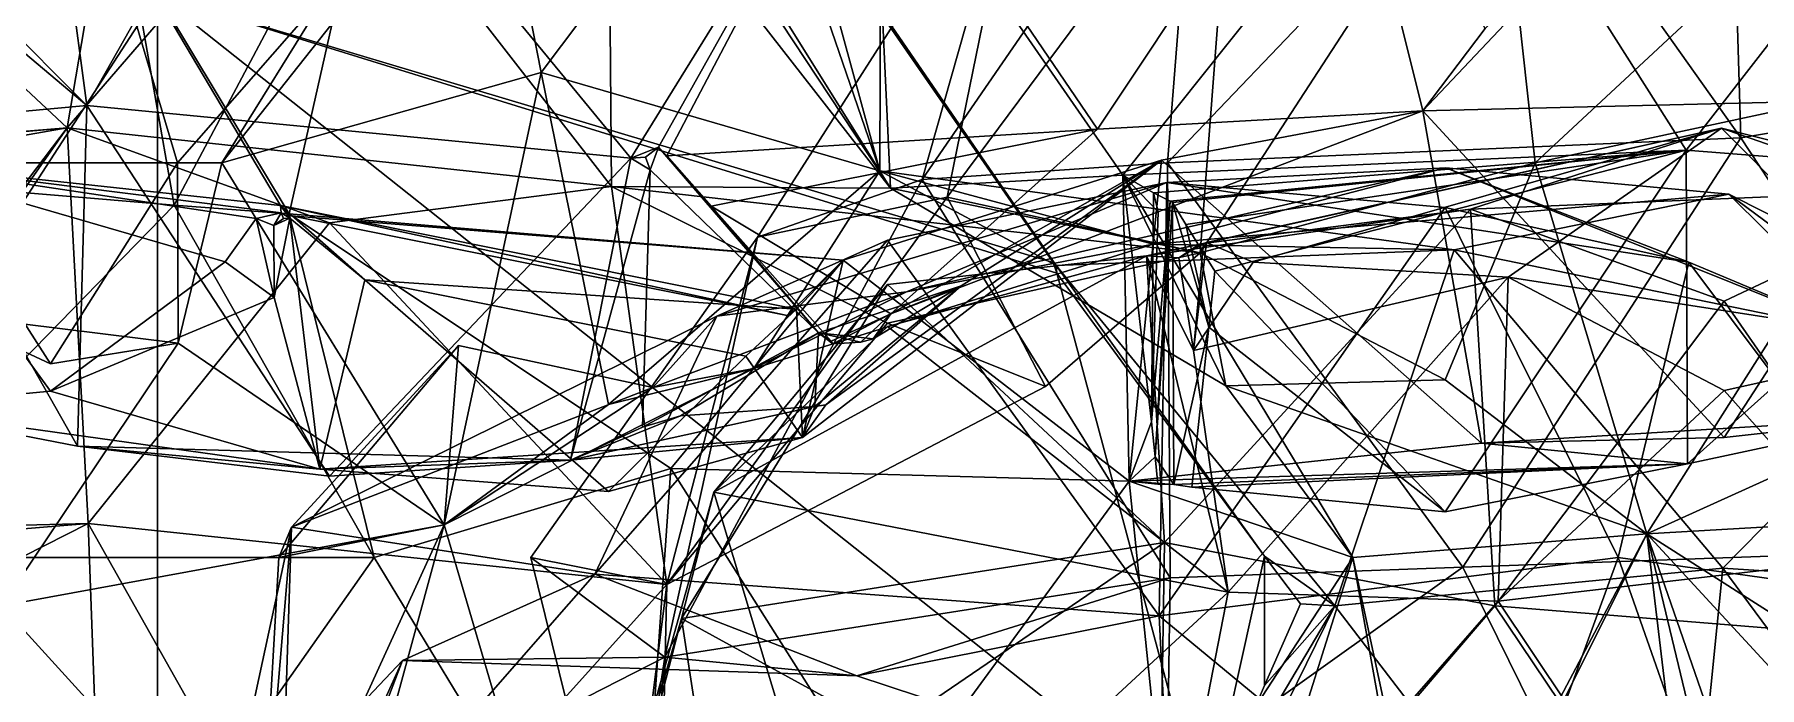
# Model space of a CAD drawing. Extents: x 290083 to 295691, y 4553739 to 4561622.
# Drawn here: x 294014.4 to 294092.4, y 4558722.9 to 4558752.4 of the extents above; entities that cross this region are included whole.
import ezdxf

# ---------------------------------------------------------------- set-up
doc = ezdxf.new("R2010")
doc.units = 0
doc.layers.add('Au_ppm_Pref_-_0_3', color=7, linetype='CONTINUOUS')

msp = doc.modelspace()

# ---------------------------------------------------------------- linework, layer by layer
at = {"layer": 'Au_ppm_Pref_-_0_3'}
for points in [[(294091.515, 4558747.699, 1904.558), (294080.957, 4558762.602, 1904.619), (294090.892, 4558768.664, 1902.07)], [(294091.515, 4558747.699, 1904.558), (294090.892, 4558768.664, 1902.07), (294105.878, 4558750.111, 1902.95)], [(294090.892, 4558768.664, 1902.07), (294116.083, 4558764.807, 1900.666), (294105.878, 4558750.111, 1902.95)], [(294089.047, 4558747.143, 1869.88), (294078.174, 4558764.286, 1870.944), (294103.623, 4558765.916, 1870.185)], [(294103.623, 4558765.916, 1870.185), (294103.65, 4558745.991, 1865.507), (294089.047, 4558747.143, 1869.88)], [(294015.281, 4558760.677, 1847.459), (294016.804, 4558749.158, 1848.764), (294026.042, 4558765.444, 1847.243)], [(294041.386, 4558746.773, 1848.119), (294026.042, 4558765.444, 1847.243), (294016.804, 4558749.158, 1848.764)], [(294041.386, 4558746.773, 1848.119), (294051.845, 4558763.699, 1846.84), (294026.042, 4558765.444, 1847.243)], [(293990.633, 4558764.827, 1924.56), (294002.577, 4558749.9, 1925.455), (294016.5, 4558761.407, 1923.247)], [(294013.781, 4558764.495, 1865.342), (294025.559, 4558744.644, 1865.961), (294007.663, 4558746.559, 1862.55)], [(294013.781, 4558764.495, 1865.342), (294025.954, 4558744.254, 1866.006), (294025.559, 4558744.644, 1865.961)], [(294025.954, 4558744.254, 1866.006), (294013.781, 4558764.495, 1865.342), (294029.942, 4558761.949, 1870.675)], [(294047.657, 4558764.377, 1932.787), (294035.097, 4558761.987, 1929.362), (294037.337, 4558750.642, 1933.074)], [(294047.657, 4558764.377, 1932.787), (294037.337, 4558750.642, 1933.074), (294052.627, 4558746.21, 1936.227)], [(294041.276, 4558764.377, 1876.402), (294052.322, 4558762.303, 1870.172), (294053.117, 4558745.415, 1876.808)], [(294041.276, 4558764.377, 1876.402), (294053.117, 4558745.415, 1876.808), (294043.795, 4558759.539, 1876.827)], [(294052.691, 4558764.377, 1936.22), (294052.627, 4558746.21, 1936.227), (294047.594, 4558760.856, 1940.796)], [(294047.657, 4558764.377, 1932.787), (294052.627, 4558746.21, 1936.227), (294052.691, 4558764.377, 1936.22)], [(294062.467, 4558748.092, 1849.105), (294073.297, 4558764.377, 1849.428), (294051.845, 4558763.699, 1846.84)], [(294077.163, 4558748.921, 1853.524), (294073.297, 4558764.377, 1849.428), (294062.467, 4558748.092, 1849.105)], [(294073.297, 4558764.377, 1849.428), (294077.163, 4558748.921, 1853.524), (294079.966, 4558752.627, 1852.814)], [(294097.264, 4558764.377, 1879.887), (294090.771, 4558754.519, 1880.113), (294100.372, 4558750.462, 1879.541)], [(294100.716, 4558749.481, 1853.847), (294111.711, 4558764.377, 1853.347), (294091.111, 4558763.683, 1850.899)], [(293999.358, 4558763.638, 1882.445), (294015.921, 4558748.152, 1882.576), (293996.567, 4558746.559, 1885.872)], [(294001.126, 4558746.845, 1876.868), (294015.921, 4558748.152, 1882.576), (293999.358, 4558763.638, 1882.445)], [(294041.386, 4558746.773, 1848.119), (294042.625, 4558747.274, 1848.131), (294051.845, 4558763.699, 1846.84)], [(294042.625, 4558747.274, 1848.131), (294043.006, 4558746.874, 1848.195), (294051.845, 4558763.699, 1846.84)], [(294062.467, 4558748.092, 1849.105), (294051.845, 4558763.699, 1846.84), (294043.006, 4558746.874, 1848.195)], [(294052.322, 4558762.303, 1870.172), (294078.174, 4558764.286, 1870.944), (294063.612, 4558746.015, 1870.17)], [(294054.548, 4558745.816, 1900.115), (294066.995, 4558763.913, 1900.404), (294065.629, 4558746.559, 1906.497)], [(294066.995, 4558763.913, 1900.404), (294054.548, 4558745.816, 1900.115), (294059.153, 4558762.061, 1894.645)], [(294063.612, 4558746.015, 1870.17), (294078.174, 4558764.286, 1870.944), (294089.047, 4558747.143, 1869.88)], [(294066.995, 4558763.913, 1900.404), (294080.957, 4558762.602, 1904.619), (294065.629, 4558746.559, 1906.497)], [(294079.966, 4558752.627, 1852.814), (294077.163, 4558748.921, 1853.524), (294091.111, 4558763.683, 1850.899)], [(294077.163, 4558748.921, 1853.524), (294100.716, 4558749.481, 1853.847), (294091.111, 4558763.683, 1850.899)], [(294067.093, 4558742.496, 1882.737), (294080.424, 4558762.99, 1883.041), (294068.616, 4558762.435, 1889.546)], [(294067.093, 4558742.496, 1882.737), (294082.237, 4558746.559, 1878.743), (294080.424, 4558762.99, 1883.041)], [(294082.237, 4558746.559, 1878.743), (294090.771, 4558754.519, 1880.113), (294080.424, 4558762.99, 1883.041)], [(294035.097, 4558761.987, 1929.362), (294022.916, 4558746.559, 1930.281), (294037.337, 4558750.642, 1933.074)], [(294027.775, 4558754.417, 1926.961), (294022.916, 4558746.559, 1930.281), (294035.097, 4558761.987, 1929.362)], [(294054.548, 4558745.816, 1900.115), (294047.109, 4558743.21, 1894.645), (294059.153, 4558762.061, 1894.645)], [(294059.153, 4558762.061, 1894.645), (294047.109, 4558743.21, 1894.645), (294055.665, 4558745.01, 1889.691)], [(294053.117, 4558745.415, 1876.808), (294052.322, 4558762.303, 1870.172), (294063.612, 4558746.015, 1870.17)], [(294067.093, 4558742.496, 1882.737), (294068.616, 4558762.435, 1889.546), (294055.665, 4558745.01, 1889.691)], [(294059.153, 4558762.061, 1894.645), (294055.665, 4558745.01, 1889.691), (294068.616, 4558762.435, 1889.546)], [(294091.515, 4558747.699, 1904.558), (294065.629, 4558746.559, 1906.497), (294080.957, 4558762.602, 1904.619)], [(294009.349, 4558746.559, 1927.534), (294016.5, 4558761.407, 1923.247), (294002.577, 4558749.9, 1925.455)], [(294009.349, 4558746.559, 1927.534), (294020.907, 4558746.559, 1927.579), (294016.5, 4558761.407, 1923.247)], [(294040.505, 4558745.497, 1882.579), (294015.921, 4558748.152, 1882.576), (294027.775, 4558761.872, 1881.931)], [(294027.775, 4558761.872, 1881.931), (294015.921, 4558748.152, 1882.576), (294017.994, 4558760.391, 1876.827)], [(294027.775, 4558754.417, 1926.961), (294016.5, 4558761.407, 1923.247), (294020.907, 4558746.559, 1927.579)], [(294017.994, 4558760.391, 1876.827), (294020.75, 4558744.652, 1872.347), (294029.942, 4558761.949, 1870.675)], [(294029.942, 4558761.949, 1870.675), (294020.75, 4558744.652, 1872.347), (294025.954, 4558744.254, 1866.006)], [(294040.375, 4558761.752, 1877.701), (294040.505, 4558745.497, 1882.579), (294027.775, 4558761.872, 1881.931)], [(294040.375, 4558761.752, 1877.701), (294043.795, 4558759.539, 1876.827), (294053.117, 4558745.415, 1876.808)], [(294040.375, 4558761.752, 1877.701), (294053.117, 4558745.415, 1876.808), (294040.505, 4558745.497, 1882.579)], [(294002.577, 4558761.14, 1848.209), (294016.804, 4558749.158, 1848.764), (294012.831, 4558753.132, 1848.216)], [(294016.804, 4558749.158, 1848.764), (294002.577, 4558761.14, 1848.209), (294008.109, 4558748.354, 1854.018)], [(294015.281, 4558760.677, 1847.459), (294012.831, 4558753.132, 1848.216), (294016.804, 4558749.158, 1848.764)], [(294047.594, 4558760.856, 1940.796), (294060.602, 4558741.93, 1941.365), (294052.089, 4558754.17, 1941.377)], [(294060.602, 4558741.93, 1941.365), (294047.594, 4558760.856, 1940.796), (294052.627, 4558746.21, 1936.227)], [(294017.994, 4558760.391, 1876.827), (294015.921, 4558748.152, 1882.576), (294003.99, 4558746.051, 1876.827)], [(294017.994, 4558760.391, 1876.827), (294003.99, 4558746.051, 1876.827), (294020.75, 4558744.652, 1872.347)], [(294027.775, 4558754.417, 1926.961), (294020.907, 4558746.559, 1927.579), (294022.916, 4558746.559, 1930.281)], [(294082.237, 4558746.559, 1878.743), (294100.372, 4558750.462, 1879.541), (294090.771, 4558754.519, 1880.113)], [(294020, 4558754.17, 1941.615), (294004.933, 4558730.934, 1943.116), (294009.657, 4558752.097, 1941.738)], [(294020, 4558714.485, 1944.21), (294004.933, 4558730.934, 1943.116), (294020, 4558754.17, 1941.615)], [(294020, 4558754.17, 1941.615), (294009.657, 4558752.097, 1941.738), (294010.24, 4558754.17, 1941.603)], [(294020, 4558714.485, 1944.21), (294020, 4558754.17, 1941.615), (294067.305, 4558716.624, 1941.924)], [(294052.089, 4558754.17, 1941.377), (294060.461, 4558742.07, 1941.528), (294020, 4558754.17, 1941.615)], [(294020, 4558754.17, 1941.615), (294060.461, 4558742.07, 1941.528), (294060.63, 4558741.577, 1941.535)], [(294020, 4558754.17, 1941.615), (294060.63, 4558741.577, 1941.535), (294067.305, 4558716.624, 1941.924)], [(294052.089, 4558754.17, 1941.377), (294060.602, 4558741.93, 1941.365), (294060.461, 4558742.07, 1941.528)], [(294032.954, 4558730.207, 1930.76), (294037.337, 4558750.642, 1933.074), (294022.916, 4558746.559, 1930.281)], [(294032.954, 4558730.207, 1930.76), (294040.375, 4558735.642, 1933.92), (294037.337, 4558750.642, 1933.074)], [(294037.337, 4558750.642, 1933.074), (294040.375, 4558735.642, 1933.92), (294052.627, 4558746.21, 1936.227)], [(294082.237, 4558746.559, 1878.743), (294087.278, 4558729.809, 1878.266), (294100.372, 4558750.462, 1879.541)], [(294087.278, 4558729.809, 1878.266), (294103.371, 4558737.091, 1879.982), (294100.372, 4558750.462, 1879.541)], [(294103.716, 4558729.183, 1904.318), (294091.515, 4558747.699, 1904.558), (294105.878, 4558750.111, 1902.95)], [(294008.109, 4558748.354, 1854.018), (294016.382, 4558733.767, 1854.176), (294016.804, 4558749.158, 1848.764)], [(294016.382, 4558733.767, 1854.176), (294027.775, 4558732.404, 1848.351), (294016.804, 4558749.158, 1848.764)], [(294041.386, 4558746.773, 1848.119), (294016.804, 4558749.158, 1848.764), (294027.775, 4558732.404, 1848.351)], [(294065.346, 4558746.682, 1859.111), (294077.163, 4558748.921, 1853.524), (294053.127, 4558739.743, 1852.841)], [(294053.127, 4558739.743, 1852.841), (294077.163, 4558748.921, 1853.524), (294062.467, 4558748.092, 1849.105)], [(294065.346, 4558746.682, 1859.111), (294079.81, 4558733.905, 1859.958), (294077.163, 4558748.921, 1853.524)], [(294077.163, 4558748.921, 1853.524), (294090.771, 4558734.157, 1854.875), (294100.716, 4558749.481, 1853.847)], [(294077.163, 4558748.921, 1853.524), (294079.81, 4558733.905, 1859.958), (294090.771, 4558734.157, 1854.875)], [(294098.905, 4558735.057, 1859.009), (294100.716, 4558749.481, 1853.847), (294090.771, 4558734.157, 1854.875)], [(294015.921, 4558748.152, 1882.576), (294002.577, 4558729.096, 1882.884), (293996.567, 4558746.559, 1885.872)], [(294015.921, 4558748.152, 1882.576), (294001.126, 4558746.845, 1876.868), (294002.577, 4558730.578, 1882.153)], [(294015.921, 4558748.152, 1882.576), (294016.875, 4558730.268, 1889.346), (294002.577, 4558729.096, 1882.884)], [(294015.921, 4558748.152, 1882.576), (294002.577, 4558730.578, 1882.153), (294003.99, 4558746.051, 1876.827)], [(294007.37, 4558735.519, 1859.009), (294016.382, 4558733.767, 1854.176), (294008.109, 4558748.354, 1854.018)], [(294040.505, 4558745.497, 1882.579), (294027.775, 4558743.847, 1887.801), (294015.921, 4558748.152, 1882.576)], [(294015.921, 4558748.152, 1882.576), (294027.775, 4558743.847, 1887.801), (294016.875, 4558730.268, 1889.346)], [(294043.006, 4558746.874, 1848.195), (294045.007, 4558744.605, 1849.576), (294062.467, 4558748.092, 1849.105)], [(294045.007, 4558744.605, 1849.576), (294053.127, 4558739.743, 1852.841), (294062.467, 4558748.092, 1849.105)], [(294067.384, 4558742.966, 1811.491), (294067.246, 4558742.923, 1811.429), (294090.65, 4558748.131, 1811.465)], [(294067.246, 4558742.923, 1811.429), (294079.304, 4558744.469, 1805.718), (294090.65, 4558748.131, 1811.465)], [(294069.488, 4558742.079, 1813.131), (294067.384, 4558742.966, 1811.491), (294090.65, 4558748.131, 1811.465)], [(294081.011, 4558741.395, 1817.05), (294069.488, 4558742.079, 1813.131), (294090.65, 4558748.131, 1811.465)], [(294090.65, 4558748.131, 1811.465), (294079.304, 4558744.469, 1805.718), (294101.524, 4558745.394, 1806.455)], [(294081.011, 4558741.395, 1817.05), (294090.65, 4558748.131, 1811.465), (294100.323, 4558738.409, 1816.154)], [(294101.524, 4558745.394, 1806.455), (294111.856, 4558740.74, 1811.494), (294090.65, 4558748.131, 1811.465)], [(294111.856, 4558740.74, 1811.494), (294100.323, 4558738.409, 1816.154), (294090.65, 4558748.131, 1811.465)], [(294041.386, 4558746.773, 1848.119), (294042.041, 4558746.814, 1848.15), (294042.625, 4558747.274, 1848.131)], [(294042.625, 4558747.274, 1848.131), (294042.041, 4558746.814, 1848.15), (294042.263, 4558746.247, 1848.472)], [(294042.625, 4558747.274, 1848.131), (294042.263, 4558746.247, 1848.472), (294049.867, 4558738.889, 1854.161)], [(294045.007, 4558744.605, 1849.576), (294042.625, 4558747.274, 1848.131), (294049.867, 4558738.889, 1854.161)], [(294043.006, 4558746.874, 1848.195), (294042.625, 4558747.274, 1848.131), (294045.007, 4558744.605, 1849.576)], [(294078.956, 4558728.294, 1905.241), (294065.629, 4558746.559, 1906.497), (294091.515, 4558747.699, 1904.558)], [(294078.956, 4558728.294, 1905.241), (294091.515, 4558747.699, 1904.558), (294103.716, 4558729.183, 1904.318)], [(294015.176, 4558736.25, 1862.445), (294007.37, 4558735.519, 1859.009), (294007.663, 4558746.559, 1862.55)], [(294007.663, 4558746.559, 1862.55), (294025.559, 4558744.644, 1865.961), (294025.595, 4558744.299, 1865.938)], [(294023.052, 4558742.099, 1865.047), (294007.663, 4558746.559, 1862.55), (294024.459, 4558744.05, 1865.659)], [(294024.459, 4558744.05, 1865.659), (294007.663, 4558746.559, 1862.55), (294025.595, 4558744.299, 1865.938)], [(294007.663, 4558746.559, 1862.55), (294023.052, 4558742.099, 1865.047), (294015.176, 4558736.25, 1862.445)], [(294010.346, 4558739.727, 1930.281), (294015.176, 4558737.479, 1927.254), (294009.349, 4558746.559, 1927.534)], [(294020.907, 4558746.559, 1927.579), (294009.349, 4558746.559, 1927.534), (294015.176, 4558737.479, 1927.254)], [(294020.934, 4558738.417, 1930.281), (294020.907, 4558746.559, 1927.579), (294015.176, 4558737.479, 1927.254)], [(294020.934, 4558738.417, 1930.281), (294022.916, 4558746.559, 1930.281), (294020.907, 4558746.559, 1927.579)], [(294032.954, 4558730.207, 1930.76), (294022.916, 4558746.559, 1930.281), (294020.934, 4558738.417, 1930.281)], [(294041.386, 4558746.773, 1848.119), (294027.775, 4558732.404, 1848.351), (294038.652, 4558733.135, 1853.722)], [(294041.386, 4558746.773, 1848.119), (294038.652, 4558733.135, 1853.722), (294042.263, 4558746.247, 1848.472)], [(294041.386, 4558746.773, 1848.119), (294042.263, 4558746.247, 1848.472), (294042.041, 4558746.814, 1848.15)], [(294050.195, 4558735.631, 1857.381), (294049.144, 4558734.158, 1859.009), (294065.346, 4558746.682, 1859.111)], [(294065.346, 4558746.682, 1859.111), (294049.144, 4558734.158, 1859.009), (294050.977, 4558742.172, 1864.427)], [(294050.195, 4558735.631, 1857.381), (294065.346, 4558746.682, 1859.111), (294056.306, 4558741.002, 1855.821)], [(294065.346, 4558746.682, 1859.111), (294050.977, 4558742.172, 1864.427), (294063.889, 4558732.182, 1865.335)], [(294056.306, 4558741.002, 1855.821), (294065.346, 4558746.682, 1859.111), (294053.127, 4558739.743, 1852.841)], [(294065.745, 4558727.823, 1900.641), (294054.548, 4558745.816, 1900.115), (294065.629, 4558746.559, 1906.497)], [(294064.995, 4558745.209, 1870.165), (294063.612, 4558746.015, 1870.17), (294089.047, 4558747.143, 1869.88)], [(294065.346, 4558746.682, 1859.111), (294063.889, 4558732.182, 1865.335), (294079.81, 4558733.905, 1859.958)], [(294065.739, 4558744.826, 1870.162), (294064.995, 4558745.209, 1870.165), (294089.047, 4558747.143, 1869.88)], [(294065.745, 4558727.823, 1900.641), (294065.629, 4558746.559, 1906.497), (294078.956, 4558728.294, 1905.241)], [(294065.848, 4558744.769, 1870.161), (294065.739, 4558744.826, 1870.162), (294089.047, 4558747.143, 1869.88)], [(294066.458, 4558743.784, 1870.167), (294065.848, 4558744.769, 1870.161), (294089.047, 4558747.143, 1869.88)], [(294067.765, 4558741.673, 1870.179), (294066.458, 4558743.784, 1870.167), (294089.047, 4558747.143, 1869.88)], [(294067.093, 4558742.496, 1882.737), (294078.172, 4558736.757, 1880.094), (294082.237, 4558746.559, 1878.743)], [(294078.172, 4558730.793, 1870.203), (294067.765, 4558741.673, 1870.179), (294089.047, 4558747.143, 1869.88)], [(294078.172, 4558730.793, 1870.203), (294089.047, 4558747.143, 1869.88), (294089.111, 4558732.969, 1864.321)], [(294082.237, 4558746.559, 1878.743), (294078.172, 4558736.757, 1880.094), (294087.278, 4558729.809, 1878.266)], [(294089.111, 4558732.969, 1864.321), (294089.047, 4558747.143, 1869.88), (294103.65, 4558745.991, 1865.507)], [(294020.75, 4558744.652, 1872.347), (294003.99, 4558746.051, 1876.827), (294005.231, 4558728.741, 1872.139)], [(294041.909, 4558734.621, 1853.524), (294042.263, 4558746.247, 1848.472), (294038.652, 4558733.135, 1853.722)], [(294040.375, 4558735.642, 1933.92), (294046.941, 4558737.272, 1930.281), (294052.627, 4558746.21, 1936.227)], [(294042.263, 4558746.247, 1848.472), (294041.909, 4558734.621, 1853.524), (294049.867, 4558738.889, 1854.161)], [(294042.922, 4558724.24, 1900.883), (294054.548, 4558745.816, 1900.115), (294065.745, 4558727.823, 1900.641)], [(294042.922, 4558724.24, 1900.883), (294047.109, 4558743.21, 1894.645), (294054.548, 4558745.816, 1900.115)], [(294053.837, 4558740.745, 1924.49), (294045.273, 4558739.632, 1918.402), (294065.599, 4558745.672, 1918.458)], [(294045.273, 4558739.632, 1918.402), (294052.974, 4558743.077, 1913.623), (294065.599, 4558745.672, 1918.458)], [(294046.941, 4558737.272, 1930.281), (294064.983, 4558742.885, 1930.396), (294052.627, 4558746.21, 1936.227)], [(294064.983, 4558742.885, 1930.396), (294078.577, 4558742.631, 1935.957), (294052.627, 4558746.21, 1936.227)], [(294052.627, 4558746.21, 1936.227), (294078.577, 4558742.631, 1935.957), (294060.602, 4558741.93, 1941.365)], [(294065.599, 4558745.672, 1918.458), (294052.974, 4558743.077, 1913.623), (294065.24, 4558726.104, 1912.65)], [(294053.117, 4558745.415, 1876.808), (294063.612, 4558746.015, 1870.17), (294068.253, 4558736.494, 1875.506)], [(294053.837, 4558740.745, 1924.49), (294078.201, 4558746.341, 1924.326), (294064.983, 4558742.885, 1930.396)], [(294053.837, 4558740.745, 1924.49), (294065.599, 4558745.672, 1918.458), (294078.201, 4558746.341, 1924.326)], [(294065.202, 4558744.353, 1870.173), (294064.899, 4558734.858, 1866.669), (294063.612, 4558746.015, 1870.17)], [(294063.889, 4558732.182, 1865.335), (294063.612, 4558746.015, 1870.17), (294064.899, 4558734.858, 1866.669)], [(294065.202, 4558744.353, 1870.173), (294063.612, 4558746.015, 1870.17), (294064.995, 4558745.209, 1870.165)], [(294073.99, 4558728.741, 1872.141), (294068.253, 4558736.494, 1875.506), (294063.612, 4558746.015, 1870.17)], [(294073.99, 4558728.741, 1872.141), (294063.612, 4558746.015, 1870.17), (294063.889, 4558732.182, 1865.335)], [(294090.985, 4558745.151, 1930.307), (294064.983, 4558742.885, 1930.396), (294078.201, 4558746.341, 1924.326)], [(294065.599, 4558745.672, 1918.458), (294065.24, 4558726.104, 1912.65), (294078.172, 4558744.543, 1913.135)], [(294065.599, 4558745.672, 1918.458), (294089.171, 4558742.079, 1919.141), (294078.201, 4558746.341, 1924.326)], [(294089.171, 4558742.079, 1919.141), (294065.599, 4558745.672, 1918.458), (294078.172, 4558744.543, 1913.135)], [(294090.985, 4558745.151, 1930.307), (294078.201, 4558746.341, 1924.326), (294097.675, 4558738.504, 1924.341)], [(294097.675, 4558738.504, 1924.341), (294078.201, 4558746.341, 1924.326), (294089.171, 4558742.079, 1919.141)], [(294089.111, 4558732.969, 1864.321), (294103.65, 4558745.991, 1865.507), (294098.905, 4558735.057, 1859.009)], [(294043.002, 4558727.518, 1888.504), (294027.775, 4558743.847, 1887.801), (294040.505, 4558745.497, 1882.579)], [(294067.093, 4558742.496, 1882.737), (294052.974, 4558739.316, 1886.291), (294040.505, 4558745.497, 1882.579)], [(294067.093, 4558742.496, 1882.737), (294040.505, 4558745.497, 1882.579), (294053.117, 4558745.415, 1876.808)], [(294043.002, 4558727.518, 1888.504), (294040.505, 4558745.497, 1882.579), (294052.974, 4558739.316, 1886.291)], [(294043.002, 4558727.518, 1888.504), (294060.116, 4558736.459, 1888.705), (294055.665, 4558745.01, 1889.691)], [(294043.002, 4558727.518, 1888.504), (294055.665, 4558745.01, 1889.691), (294047.109, 4558743.21, 1894.645)], [(294067.093, 4558742.496, 1882.737), (294053.117, 4558745.415, 1876.808), (294068.253, 4558736.494, 1875.506)], [(294067.093, 4558742.496, 1882.737), (294055.665, 4558745.01, 1889.691), (294060.116, 4558736.459, 1888.705)], [(294064.899, 4558734.858, 1866.669), (294065.202, 4558744.353, 1870.173), (294064.995, 4558745.209, 1870.165)], [(294065.739, 4558744.826, 1870.162), (294064.899, 4558734.858, 1866.669), (294064.995, 4558745.209, 1870.165)], [(294064.983, 4558742.885, 1930.396), (294090.985, 4558745.151, 1930.307), (294078.577, 4558742.631, 1935.957)], [(294078.577, 4558742.631, 1935.957), (294090.985, 4558745.151, 1930.307), (294100.439, 4558738.144, 1934.797)], [(294101.524, 4558745.394, 1806.455), (294079.304, 4558744.469, 1805.718), (294090.771, 4558740.312, 1801.698)], [(294101.524, 4558745.394, 1806.455), (294090.771, 4558740.312, 1801.698), (294101.517, 4558724.843, 1801.788)], [(294090.985, 4558745.151, 1930.307), (294106.438, 4558737.348, 1928.857), (294100.439, 4558738.144, 1934.797)], [(294090.985, 4558745.151, 1930.307), (294097.675, 4558738.504, 1924.341), (294106.438, 4558737.348, 1928.857)], [(294029.791, 4558728.744, 1871.391), (294020.75, 4558744.652, 1872.347), (294005.231, 4558728.741, 1872.139)], [(294029.791, 4558728.744, 1871.391), (294025.954, 4558744.254, 1866.006), (294020.75, 4558744.652, 1872.347)], [(294025.258, 4558743.737, 1865.776), (294024.459, 4558744.05, 1865.659), (294025.595, 4558744.299, 1865.938)], [(294025.688, 4558744.056, 1865.918), (294025.258, 4558743.737, 1865.776), (294025.595, 4558744.299, 1865.938)], [(294025.273, 4558740.484, 1863.996), (294025.258, 4558743.737, 1865.776), (294025.977, 4558744.064, 1865.9)], [(294025.688, 4558744.056, 1865.918), (294025.977, 4558744.064, 1865.9), (294025.258, 4558743.737, 1865.776)], [(294025.273, 4558740.484, 1863.996), (294025.977, 4558744.064, 1865.9), (294027.329, 4558732.722, 1859.598)], [(294025.559, 4558744.644, 1865.961), (294025.954, 4558744.254, 1866.006), (294025.888, 4558744.262, 1865.993)], [(294025.595, 4558744.299, 1865.938), (294025.559, 4558744.644, 1865.961), (294025.977, 4558744.064, 1865.9)], [(294025.977, 4558744.064, 1865.9), (294025.559, 4558744.644, 1865.961), (294029.372, 4558741.283, 1865.52)], [(294048.867, 4558739.953, 1864.215), (294029.372, 4558741.283, 1865.52), (294025.559, 4558744.644, 1865.961)], [(294048.438, 4558739.668, 1864.314), (294025.559, 4558744.644, 1865.961), (294026.051, 4558744.17, 1865.992)], [(294025.559, 4558744.644, 1865.961), (294025.888, 4558744.262, 1865.993), (294025.957, 4558744.229, 1865.992)], [(294048.867, 4558739.953, 1864.215), (294025.559, 4558744.644, 1865.961), (294048.438, 4558739.668, 1864.314)], [(294026.051, 4558744.17, 1865.992), (294025.559, 4558744.644, 1865.961), (294025.957, 4558744.229, 1865.992)], [(294025.688, 4558744.056, 1865.918), (294025.595, 4558744.299, 1865.938), (294025.977, 4558744.064, 1865.9)], [(294025.954, 4558744.254, 1866.006), (294025.923, 4558744.231, 1865.995), (294025.888, 4558744.262, 1865.993)], [(294025.957, 4558744.229, 1865.992), (294025.888, 4558744.262, 1865.993), (294025.923, 4558744.231, 1865.995)], [(294025.954, 4558744.254, 1866.006), (294025.957, 4558744.229, 1865.992), (294025.923, 4558744.231, 1865.995)], [(294025.957, 4558744.229, 1865.992), (294025.954, 4558744.254, 1866.006), (294026.051, 4558744.17, 1865.992)], [(294026.051, 4558744.17, 1865.992), (294025.954, 4558744.254, 1866.006), (294050.977, 4558742.172, 1864.427)], [(294029.791, 4558728.744, 1871.391), (294043.193, 4558732.762, 1867.617), (294025.954, 4558744.254, 1866.006)], [(294043.193, 4558732.762, 1867.617), (294050.977, 4558742.172, 1864.427), (294025.954, 4558744.254, 1866.006)], [(294027.329, 4558732.722, 1859.598), (294025.977, 4558744.064, 1865.9), (294029.372, 4558741.283, 1865.52)], [(294048.438, 4558739.668, 1864.314), (294026.051, 4558744.17, 1865.992), (294050.977, 4558742.172, 1864.427)], [(294050.425, 4558738.509, 1853.005), (294053.127, 4558739.743, 1852.841), (294045.007, 4558744.605, 1849.576)], [(294045.007, 4558744.605, 1849.576), (294049.867, 4558738.889, 1854.161), (294050.425, 4558738.509, 1853.005)], [(294064.677, 4558742.365, 1811.494), (294079.304, 4558744.469, 1805.718), (294067.246, 4558742.923, 1811.429)], [(294079.304, 4558744.469, 1805.718), (294064.677, 4558742.365, 1811.494), (294065.489, 4558729.417, 1805.355)], [(294065.739, 4558744.826, 1870.162), (294065.059, 4558733.277, 1866.165), (294064.899, 4558734.858, 1866.669)], [(294065.848, 4558744.769, 1870.161), (294065.059, 4558733.277, 1866.165), (294065.739, 4558744.826, 1870.162)], [(294065.904, 4558732.031, 1865.889), (294065.059, 4558733.277, 1866.165), (294065.848, 4558744.769, 1870.161)], [(294078.172, 4558744.543, 1913.135), (294065.24, 4558726.104, 1912.65), (294085.98, 4558728.741, 1914.721)], [(294080.405, 4558726.557, 1801.396), (294079.304, 4558744.469, 1805.718), (294065.489, 4558729.417, 1805.355)], [(294066.458, 4558743.784, 1870.167), (294067.494, 4558739.135, 1869.171), (294065.848, 4558744.769, 1870.161)], [(294067.494, 4558739.135, 1869.171), (294065.904, 4558732.031, 1865.889), (294065.848, 4558744.769, 1870.161)], [(294089.171, 4558742.079, 1919.141), (294078.172, 4558744.543, 1913.135), (294085.98, 4558728.741, 1914.721)], [(294080.405, 4558726.557, 1801.396), (294090.771, 4558740.312, 1801.698), (294079.304, 4558744.469, 1805.718)], [(294043.002, 4558727.518, 1888.504), (294016.875, 4558730.268, 1889.346), (294027.775, 4558743.847, 1887.801)], [(294024.459, 4558744.05, 1865.659), (294025.273, 4558740.484, 1863.996), (294023.052, 4558742.099, 1865.047)], [(294024.459, 4558744.05, 1865.659), (294025.258, 4558743.737, 1865.776), (294025.273, 4558740.484, 1863.996)], [(294067.765, 4558741.673, 1870.179), (294067.494, 4558739.135, 1869.171), (294066.458, 4558743.784, 1870.167)], [(294043.002, 4558727.518, 1888.504), (294047.109, 4558743.21, 1894.645), (294036.869, 4558728.741, 1894.645)], [(294042.922, 4558724.24, 1900.883), (294036.869, 4558728.741, 1894.645), (294047.109, 4558743.21, 1894.645)], [(294039.756, 4558727.984, 1912.637), (294065.24, 4558726.104, 1912.65), (294052.974, 4558743.077, 1913.623)], [(294039.756, 4558727.984, 1912.637), (294052.974, 4558743.077, 1913.623), (294045.273, 4558739.632, 1918.402)], [(294046.941, 4558737.272, 1930.281), (294053.837, 4558740.745, 1924.49), (294064.983, 4558742.885, 1930.396)], [(294067.093, 4558742.496, 1882.737), (294060.116, 4558736.459, 1888.705), (294052.974, 4558739.316, 1886.291)], [(294073.18, 4558726.549, 1940.614), (294060.602, 4558741.93, 1941.365), (294078.577, 4558742.631, 1935.957)], [(294067.065, 4558742.895, 1811.491), (294064.677, 4558742.365, 1811.494), (294067.246, 4558742.923, 1811.429)], [(294066.131, 4558742.279, 1811.989), (294064.677, 4558742.365, 1811.494), (294067.065, 4558742.895, 1811.491)], [(294066.131, 4558742.279, 1811.989), (294067.065, 4558742.895, 1811.491), (294067.246, 4558742.923, 1811.429)], [(294066.131, 4558742.279, 1811.989), (294067.246, 4558742.923, 1811.429), (294066.802, 4558738.082, 1813.336)], [(294066.802, 4558738.082, 1813.336), (294067.246, 4558742.923, 1811.429), (294067.384, 4558742.966, 1811.491)], [(294067.384, 4558742.966, 1811.491), (294069.488, 4558742.079, 1813.131), (294066.802, 4558738.082, 1813.336)], [(294067.093, 4558742.496, 1882.737), (294068.253, 4558736.494, 1875.506), (294078.172, 4558736.757, 1880.094)], [(294090.712, 4558728.26, 1938.833), (294073.18, 4558726.549, 1940.614), (294078.577, 4558742.631, 1935.957)], [(294078.577, 4558742.631, 1935.957), (294100.439, 4558738.144, 1934.797), (294090.712, 4558728.26, 1938.833)], [(294015.176, 4558736.25, 1862.445), (294023.052, 4558742.099, 1865.047), (294025.273, 4558740.484, 1863.996)], [(294050.977, 4558742.172, 1864.427), (294043.193, 4558732.762, 1867.617), (294063.889, 4558732.182, 1865.335)], [(294052.974, 4558741.063, 1807.387), (294064.677, 4558742.365, 1811.494), (294045.129, 4558731.682, 1812.45)], [(294064.677, 4558742.365, 1811.494), (294052.974, 4558739.176, 1814.973), (294045.129, 4558731.682, 1812.45)], [(294048.438, 4558739.668, 1864.314), (294050.977, 4558742.172, 1864.427), (294048.867, 4558739.953, 1864.215)], [(294050.977, 4558742.172, 1864.427), (294049.144, 4558734.158, 1859.009), (294048.867, 4558739.953, 1864.215)], [(294068.36, 4558727.169, 1816.779), (294052.974, 4558739.176, 1814.973), (294064.677, 4558742.365, 1811.494)], [(294052.974, 4558741.063, 1807.387), (294065.489, 4558729.417, 1805.355), (294064.677, 4558742.365, 1811.494)], [(294060.461, 4558742.07, 1941.528), (294060.602, 4558741.93, 1941.365), (294060.63, 4558741.577, 1941.535)], [(294060.602, 4558741.93, 1941.365), (294070, 4558728.795, 1941.69), (294060.63, 4558741.577, 1941.535)], [(294073.18, 4558726.549, 1940.614), (294070, 4558728.795, 1941.69), (294060.602, 4558741.93, 1941.365)], [(294066.131, 4558742.279, 1811.989), (294066.802, 4558738.082, 1813.336), (294064.677, 4558742.365, 1811.494)], [(294066.802, 4558738.082, 1813.336), (294068.36, 4558727.169, 1816.779), (294064.677, 4558742.365, 1811.494)], [(294069.488, 4558742.079, 1813.131), (294081.011, 4558741.395, 1817.05), (294066.802, 4558738.082, 1813.336)], [(294100.69, 4558726.689, 1919.501), (294089.171, 4558742.079, 1919.141), (294085.98, 4558728.741, 1914.721)], [(294100.69, 4558726.689, 1919.501), (294097.675, 4558738.504, 1924.341), (294089.171, 4558742.079, 1919.141)], [(294027.329, 4558732.722, 1859.598), (294029.372, 4558741.283, 1865.52), (294040.375, 4558731.716, 1863.956)], [(294029.372, 4558741.283, 1865.52), (294046.581, 4558737.836, 1864.232), (294040.375, 4558731.716, 1863.956)], [(294029.372, 4558741.283, 1865.52), (294048.867, 4558739.953, 1864.215), (294046.581, 4558737.836, 1864.232)], [(294043.665, 4558725.982, 1806.186), (294065.489, 4558729.417, 1805.355), (294052.974, 4558741.063, 1807.387)], [(294052.974, 4558741.063, 1807.387), (294045.129, 4558731.682, 1812.45), (294043.665, 4558725.982, 1806.186)], [(294050.195, 4558735.631, 1857.381), (294056.306, 4558741.002, 1855.821), (294049.697, 4558735.559, 1857.169)], [(294056.306, 4558741.002, 1855.821), (294049.867, 4558738.889, 1854.161), (294049.697, 4558735.559, 1857.169)], [(294056.306, 4558741.002, 1855.821), (294052.327, 4558738.621, 1854.08), (294049.867, 4558738.889, 1854.161)], [(294052.327, 4558738.621, 1854.08), (294056.306, 4558741.002, 1855.821), (294053.127, 4558739.743, 1852.841)], [(294067.305, 4558716.624, 1941.924), (294060.63, 4558741.577, 1941.535), (294070, 4558728.795, 1941.69)], [(294081.011, 4558741.395, 1817.05), (294068.36, 4558727.169, 1816.779), (294066.802, 4558738.082, 1813.336)], [(294067.494, 4558739.135, 1869.171), (294067.765, 4558741.673, 1870.179), (294078.172, 4558730.793, 1870.203)], [(294068.36, 4558727.169, 1816.779), (294081.011, 4558741.395, 1817.05), (294080.564, 4558726.76, 1821.585)], [(294081.011, 4558741.395, 1817.05), (294090.771, 4558736.283, 1819.947), (294080.564, 4558726.76, 1821.585)], [(294081.011, 4558741.395, 1817.05), (294100.323, 4558738.409, 1816.154), (294090.771, 4558736.283, 1819.947)], [(294015.176, 4558736.25, 1862.445), (294025.273, 4558740.484, 1863.996), (294027.329, 4558732.722, 1859.598)], [(294046.941, 4558737.272, 1930.281), (294042.377, 4558736.419, 1924.237), (294053.837, 4558740.745, 1924.49)], [(294053.837, 4558740.745, 1924.49), (294042.377, 4558736.419, 1924.237), (294045.273, 4558739.632, 1918.402)], [(294080.405, 4558726.557, 1801.396), (294101.517, 4558724.843, 1801.788), (294090.771, 4558740.312, 1801.698)], [(294020.934, 4558738.417, 1930.281), (294010.346, 4558739.727, 1930.281), (294012.967, 4558726.548, 1935.017)], [(294020.934, 4558738.417, 1930.281), (294015.176, 4558737.479, 1927.254), (294010.346, 4558739.727, 1930.281)], [(294039.756, 4558727.984, 1912.637), (294045.273, 4558739.632, 1918.402), (294026.06, 4558730.1, 1918.571)], [(294042.377, 4558736.419, 1924.237), (294026.06, 4558730.1, 1918.571), (294045.273, 4558739.632, 1918.402)], [(294046.581, 4558737.836, 1864.232), (294048.867, 4558739.953, 1864.215), (294049.144, 4558734.158, 1859.009)], [(294050.504, 4558738.389, 1853.246), (294053.127, 4558739.743, 1852.841), (294050.425, 4558738.509, 1853.005)], [(294051.771, 4558738.467, 1853.956), (294053.127, 4558739.743, 1852.841), (294050.504, 4558738.389, 1853.246)], [(294052.327, 4558738.621, 1854.08), (294053.127, 4558739.743, 1852.841), (294051.771, 4558738.467, 1853.956)], [(294041.909, 4558734.621, 1853.524), (294043.628, 4558735.138, 1853.842), (294049.867, 4558738.889, 1854.161)], [(294043.002, 4558727.518, 1888.504), (294052.974, 4558739.316, 1886.291), (294060.116, 4558736.459, 1888.705)], [(294049.867, 4558738.889, 1854.161), (294043.628, 4558735.138, 1853.842), (294049.697, 4558735.559, 1857.169)], [(294068.36, 4558727.169, 1816.779), (294045.129, 4558731.682, 1812.45), (294052.974, 4558739.176, 1814.973)], [(294050.425, 4558738.509, 1853.005), (294049.867, 4558738.889, 1854.161), (294050.504, 4558738.389, 1853.246)], [(294049.867, 4558738.889, 1854.161), (294051.771, 4558738.467, 1853.956), (294050.504, 4558738.389, 1853.246)], [(294049.867, 4558738.889, 1854.161), (294052.327, 4558738.621, 1854.08), (294051.771, 4558738.467, 1853.956)], [(294067.494, 4558739.135, 1869.171), (294066.719, 4558731.907, 1866.299), (294065.904, 4558732.031, 1865.889)], [(294066.719, 4558731.907, 1866.299), (294067.494, 4558739.135, 1869.171), (294078.172, 4558730.793, 1870.203)], [(294020.934, 4558738.417, 1930.281), (294012.967, 4558726.548, 1935.017), (294032.954, 4558730.207, 1930.76)], [(294032.954, 4558730.207, 1930.76), (294025.476, 4558728.741, 1924.341), (294033.605, 4558738.314, 1924.341)], [(294033.605, 4558738.314, 1924.341), (294025.476, 4558728.741, 1924.341), (294026.06, 4558730.1, 1918.571)], [(294033.605, 4558738.314, 1924.341), (294026.06, 4558730.1, 1918.571), (294042.377, 4558736.419, 1924.237)], [(294032.954, 4558730.207, 1930.76), (294033.605, 4558738.314, 1924.341), (294042.377, 4558736.419, 1924.237)], [(294046.581, 4558737.836, 1864.232), (294049.144, 4558734.158, 1859.009), (294040.375, 4558731.716, 1863.956)], [(294100.439, 4558738.144, 1934.797), (294113.31, 4558726.792, 1935.562), (294090.712, 4558728.26, 1938.833)], [(294100.323, 4558738.409, 1816.154), (294097.517, 4558728.741, 1820.613), (294090.771, 4558736.283, 1819.947)], [(294032.954, 4558730.207, 1930.76), (294046.941, 4558737.272, 1930.281), (294040.375, 4558735.642, 1933.92)], [(294032.954, 4558730.207, 1930.76), (294042.377, 4558736.419, 1924.237), (294046.941, 4558737.272, 1930.281)], [(294103.371, 4558737.091, 1879.982), (294087.278, 4558729.809, 1878.266), (294114.126, 4558731.361, 1878.569)], [(294078.172, 4558736.757, 1880.094), (294068.253, 4558736.494, 1875.506), (294087.278, 4558729.809, 1878.266)], [(294087.278, 4558729.809, 1878.266), (294068.253, 4558736.494, 1875.506), (294073.99, 4558728.741, 1872.141)], [(294097.517, 4558728.741, 1820.613), (294080.564, 4558726.76, 1821.585), (294090.771, 4558736.283, 1819.947)], [(294015.176, 4558736.25, 1862.445), (294027.329, 4558732.722, 1859.598), (294007.37, 4558735.519, 1859.009)], [(294007.37, 4558735.519, 1859.009), (294027.329, 4558732.722, 1859.598), (294016.382, 4558733.767, 1854.176)], [(294038.652, 4558733.135, 1853.722), (294049.697, 4558735.559, 1857.169), (294043.628, 4558735.138, 1853.842)], [(294049.144, 4558734.158, 1859.009), (294049.697, 4558735.559, 1857.169), (294038.652, 4558733.135, 1853.722)], [(294049.144, 4558734.158, 1859.009), (294050.195, 4558735.631, 1857.381), (294049.697, 4558735.559, 1857.169)], [(294038.652, 4558733.135, 1853.722), (294043.628, 4558735.138, 1853.842), (294041.909, 4558734.621, 1853.524)], [(294063.889, 4558732.182, 1865.335), (294064.899, 4558734.858, 1866.669), (294065.059, 4558733.277, 1866.165)], [(294089.111, 4558732.969, 1864.321), (294098.905, 4558735.057, 1859.009), (294079.81, 4558733.905, 1859.958)], [(294079.81, 4558733.905, 1859.958), (294098.905, 4558735.057, 1859.009), (294090.771, 4558734.157, 1854.875)], [(294040.375, 4558731.716, 1863.956), (294049.144, 4558734.158, 1859.009), (294027.329, 4558732.722, 1859.598)], [(294027.329, 4558732.722, 1859.598), (294049.144, 4558734.158, 1859.009), (294038.652, 4558733.135, 1853.722)], [(294027.329, 4558732.722, 1859.598), (294038.652, 4558733.135, 1853.722), (294016.382, 4558733.767, 1854.176)], [(294016.382, 4558733.767, 1854.176), (294038.652, 4558733.135, 1853.722), (294027.775, 4558732.404, 1848.351)], [(294063.889, 4558732.182, 1865.335), (294089.111, 4558732.969, 1864.321), (294079.81, 4558733.905, 1859.958)], [(294063.889, 4558732.182, 1865.335), (294065.059, 4558733.277, 1866.165), (294065.182, 4558732.057, 1865.776)], [(294065.904, 4558732.031, 1865.889), (294065.182, 4558732.057, 1865.776), (294065.059, 4558733.277, 1866.165)], [(294029.791, 4558728.744, 1871.391), (294041.559, 4558709.344, 1868.833), (294043.193, 4558732.762, 1867.617)], [(294052.974, 4558717.298, 1867.073), (294043.193, 4558732.762, 1867.617), (294041.559, 4558709.344, 1868.833)], [(294063.889, 4558732.182, 1865.335), (294043.193, 4558732.762, 1867.617), (294052.974, 4558717.298, 1867.073)], [(294065.904, 4558732.031, 1865.889), (294089.111, 4558732.969, 1864.321), (294063.889, 4558732.182, 1865.335)], [(294066.719, 4558731.907, 1866.299), (294089.111, 4558732.969, 1864.321), (294065.904, 4558732.031, 1865.889)], [(294078.172, 4558730.793, 1870.203), (294089.111, 4558732.969, 1864.321), (294066.719, 4558731.907, 1866.299)], [(294043.665, 4558725.982, 1806.186), (294045.129, 4558731.682, 1812.45), (294039.13, 4558710.224, 1811.152)], [(294045.129, 4558731.682, 1812.45), (294051.239, 4558711.346, 1818.308), (294039.13, 4558710.224, 1811.152)], [(294068.36, 4558727.169, 1816.779), (294051.239, 4558711.346, 1818.308), (294045.129, 4558731.682, 1812.45)], [(294052.974, 4558717.298, 1867.073), (294065.573, 4558715.831, 1869.251), (294063.889, 4558732.182, 1865.335)], [(294063.889, 4558732.182, 1865.335), (294065.182, 4558732.057, 1865.776), (294065.904, 4558732.031, 1865.889)], [(294073.99, 4558728.741, 1872.141), (294063.889, 4558732.182, 1865.335), (294065.573, 4558715.831, 1869.251)], [(294020, 4558714.485, 1944.21), (294002.825, 4558728.117, 1943.298), (294004.933, 4558730.934, 1943.116)], [(294087.278, 4558729.809, 1878.266), (294107.565, 4558716.855, 1876.827), (294114.126, 4558731.361, 1878.569)], [(294003.129, 4558723.306, 1894.643), (293989.653, 4558729.561, 1889.323), (294016.875, 4558730.268, 1889.346)], [(293989.653, 4558729.561, 1889.323), (294002.577, 4558729.096, 1882.884), (294016.875, 4558730.268, 1889.346)], [(294017.353, 4558717.029, 1895.654), (294003.129, 4558723.306, 1894.643), (294016.875, 4558730.268, 1889.346)], [(294027.577, 4558710.483, 1936.167), (294032.954, 4558730.207, 1930.76), (294012.967, 4558726.548, 1935.017)], [(294016.875, 4558730.268, 1889.346), (294043.002, 4558727.518, 1888.504), (294027.894, 4558710.722, 1888.793)], [(294017.353, 4558717.029, 1895.654), (294016.875, 4558730.268, 1889.346), (294027.894, 4558710.722, 1888.793)], [(294024.511, 4558711.726, 1924.818), (294021.917, 4558710.923, 1918.402), (294026.06, 4558730.1, 1918.571)], [(294026.06, 4558730.1, 1918.571), (294021.917, 4558710.923, 1918.402), (294025.446, 4558711.655, 1912.109)], [(294039.106, 4558709.253, 1930.624), (294024.511, 4558711.726, 1924.818), (294032.954, 4558730.207, 1930.76)], [(294032.954, 4558730.207, 1930.76), (294024.511, 4558711.726, 1924.818), (294025.476, 4558728.741, 1924.341)], [(294025.476, 4558728.741, 1924.341), (294024.511, 4558711.726, 1924.818), (294026.06, 4558730.1, 1918.571)], [(294039.756, 4558727.984, 1912.637), (294026.06, 4558730.1, 1918.571), (294025.446, 4558711.655, 1912.109)], [(294039.106, 4558709.253, 1930.624), (294032.954, 4558730.207, 1930.76), (294027.577, 4558710.483, 1936.167)], [(294052.974, 4558720.881, 1802.235), (294065.489, 4558729.417, 1805.355), (294043.665, 4558725.982, 1806.186)], [(294065.158, 4558708.712, 1801.386), (294065.489, 4558729.417, 1805.355), (294052.974, 4558720.881, 1802.235)], [(294080.405, 4558726.557, 1801.396), (294065.489, 4558729.417, 1805.355), (294065.158, 4558708.712, 1801.386)], [(294077.668, 4558711.635, 1876.827), (294087.278, 4558729.809, 1878.266), (294073.99, 4558728.741, 1872.141)], [(294087.278, 4558729.809, 1878.266), (294077.668, 4558711.635, 1876.827), (294078.172, 4558711.57, 1877.043)], [(294089.273, 4558713.041, 1882.766), (294087.278, 4558729.809, 1878.266), (294078.172, 4558711.57, 1877.043)], [(294089.273, 4558713.041, 1882.766), (294091.547, 4558712.02, 1882.766), (294087.278, 4558729.809, 1878.266)], [(294087.278, 4558729.809, 1878.266), (294091.547, 4558712.02, 1882.766), (294093.809, 4558710.923, 1881.334)], [(294087.278, 4558729.809, 1878.266), (294093.809, 4558710.923, 1881.334), (294099.034, 4558717.055, 1876.827)], [(294087.278, 4558729.809, 1878.266), (294099.034, 4558717.055, 1876.827), (294107.565, 4558716.855, 1876.827)], [(294003.737, 4558711.406, 1877.038), (294017.687, 4558711.522, 1871.197), (294005.231, 4558728.741, 1872.139)], [(294029.791, 4558728.744, 1871.391), (294005.231, 4558728.741, 1872.139), (294017.687, 4558711.522, 1871.197)], [(294029.791, 4558728.744, 1871.391), (294017.687, 4558711.522, 1871.197), (294041.559, 4558709.344, 1868.833)], [(294043.002, 4558727.518, 1888.504), (294036.869, 4558728.741, 1894.645), (294041.035, 4558711.857, 1894.645)], [(294042.922, 4558724.24, 1900.883), (294041.035, 4558711.857, 1894.645), (294036.869, 4558728.741, 1894.645)], [(294085.98, 4558728.741, 1914.721), (294065.24, 4558726.104, 1912.65), (294080.433, 4558713.538, 1911.673)], [(294073.99, 4558728.741, 1872.141), (294065.573, 4558715.831, 1869.251), (294070.633, 4558718.079, 1870.887)], [(294067.305, 4558716.624, 1941.924), (294070, 4558728.795, 1941.69), (294070, 4558722.958, 1941.792)], [(294071.627, 4558726.648, 1941.678), (294070, 4558722.958, 1941.792), (294070, 4558728.795, 1941.69)], [(294073.18, 4558726.549, 1940.614), (294071.627, 4558726.648, 1941.678), (294070, 4558728.795, 1941.69)], [(294073.99, 4558728.741, 1872.141), (294070.633, 4558718.079, 1870.887), (294077.186, 4558710.923, 1876.362)], [(294073.99, 4558728.741, 1872.141), (294077.186, 4558710.923, 1876.362), (294077.668, 4558711.635, 1876.827)], [(294078.956, 4558728.294, 1905.241), (294103.716, 4558729.183, 1904.318), (294088.335, 4558709.292, 1905.512)], [(294085.98, 4558728.741, 1914.721), (294080.433, 4558713.538, 1911.673), (294092.123, 4558711.218, 1918.062)], [(294091.5, 4558710.394, 1821.499), (294080.564, 4558726.76, 1821.585), (294097.517, 4558728.741, 1820.613)], [(294100.69, 4558726.689, 1919.501), (294085.98, 4558728.741, 1914.721), (294092.123, 4558711.218, 1918.062)], [(294116.415, 4558709.592, 1904.893), (294088.335, 4558709.292, 1905.512), (294103.716, 4558729.183, 1904.318)], [(294091.5, 4558710.394, 1821.499), (294097.517, 4558728.741, 1820.613), (294105.319, 4558710.768, 1820.084)], [(294002.829, 4558722.347, 1943.926), (294002.825, 4558728.117, 1943.298), (294020, 4558714.485, 1944.21)], [(294039.756, 4558727.984, 1912.637), (294025.446, 4558711.655, 1912.109), (294031.063, 4558724.091, 1906.523)], [(294039.756, 4558727.984, 1912.637), (294031.063, 4558724.091, 1906.523), (294051.596, 4558723.398, 1906.253)], [(294039.756, 4558727.984, 1912.637), (294051.596, 4558723.398, 1906.253), (294065.24, 4558726.104, 1912.65)], [(294051.596, 4558723.398, 1906.253), (294042.922, 4558724.24, 1900.883), (294065.745, 4558727.823, 1900.641)], [(294065.611, 4558718.768, 1906.523), (294051.596, 4558723.398, 1906.253), (294065.745, 4558727.823, 1900.641)], [(294088.335, 4558709.292, 1905.512), (294065.611, 4558718.768, 1906.523), (294078.956, 4558728.294, 1905.241)], [(294078.956, 4558728.294, 1905.241), (294065.611, 4558718.768, 1906.523), (294065.745, 4558727.823, 1900.641)], [(294073.18, 4558726.549, 1940.614), (294090.712, 4558728.26, 1938.833), (294088.53, 4558706.541, 1939.642)], [(294088.53, 4558706.541, 1939.642), (294090.712, 4558728.26, 1938.833), (294103.334, 4558711.19, 1938.829)], [(294103.334, 4558711.19, 1938.829), (294090.712, 4558728.26, 1938.833), (294113.31, 4558726.792, 1935.562)], [(294043.002, 4558727.518, 1888.504), (294042.638, 4558710.923, 1893.578), (294027.894, 4558710.722, 1888.793)], [(294043.002, 4558727.518, 1888.504), (294041.035, 4558711.857, 1894.645), (294042.638, 4558710.923, 1893.578)], [(294051.239, 4558711.346, 1818.308), (294068.36, 4558727.169, 1816.779), (294064.76, 4558708.7, 1821.458)], [(294068.36, 4558727.169, 1816.779), (294080.564, 4558726.76, 1821.585), (294064.76, 4558708.7, 1821.458)], [(294006.368, 4558710.923, 1938.007), (294027.577, 4558710.483, 1936.167), (294012.967, 4558726.548, 1935.017)], [(294091.5, 4558710.394, 1821.499), (294064.76, 4558708.7, 1821.458), (294080.564, 4558726.76, 1821.585)], [(294065.093, 4558710.1, 1941.682), (294067.305, 4558716.624, 1941.924), (294073.18, 4558726.549, 1940.614)], [(294073.18, 4558726.549, 1940.614), (294088.53, 4558706.541, 1939.642), (294065.093, 4558710.1, 1941.682)], [(294080.405, 4558726.557, 1801.396), (294065.158, 4558708.712, 1801.386), (294091.442, 4558710.142, 1801.367)], [(294067.305, 4558716.624, 1941.924), (294070, 4558722.958, 1941.792), (294073.18, 4558726.549, 1940.614)], [(294070, 4558722.958, 1941.792), (294071.627, 4558726.648, 1941.678), (294073.18, 4558726.549, 1940.614)], [(294080.405, 4558726.557, 1801.396), (294091.442, 4558710.142, 1801.367), (294101.517, 4558724.843, 1801.788)], [(294100.69, 4558726.689, 1919.501), (294092.123, 4558711.218, 1918.062), (294109.109, 4558710.923, 1918.952)], [(294043.665, 4558725.982, 1806.186), (294039.13, 4558710.224, 1811.152), (294039.802, 4558710.923, 1805.555)], [(294043.665, 4558725.982, 1806.186), (294039.802, 4558710.923, 1805.555), (294045.985, 4558710.923, 1802.26)], [(294043.665, 4558725.982, 1806.186), (294045.985, 4558710.923, 1802.26), (294052.974, 4558720.881, 1802.235)], [(294051.596, 4558723.398, 1906.253), (294065.611, 4558718.768, 1906.523), (294065.24, 4558726.104, 1912.65)], [(294065.611, 4558718.768, 1906.523), (294080.433, 4558713.538, 1911.673), (294065.24, 4558726.104, 1912.65)], [(294091.442, 4558710.142, 1801.367), (294109.689, 4558710.923, 1802.576), (294101.517, 4558724.843, 1801.788)], [(294031.063, 4558724.091, 1906.523), (294025.446, 4558711.655, 1912.109), (294017.506, 4558709.742, 1905.438)], [(294028.262, 4558716.744, 1900.984), (294031.063, 4558724.091, 1906.523), (294017.506, 4558709.742, 1905.438)], [(294031.063, 4558724.091, 1906.523), (294028.262, 4558716.744, 1900.984), (294042.922, 4558724.24, 1900.883)], [(294028.262, 4558716.744, 1900.984), (294041.837, 4558710.923, 1895.334), (294042.922, 4558724.24, 1900.883)], [(294031.063, 4558724.091, 1906.523), (294042.922, 4558724.24, 1900.883), (294051.596, 4558723.398, 1906.253)], [(294042.922, 4558724.24, 1900.883), (294041.837, 4558710.923, 1895.334), (294041.035, 4558711.857, 1894.645)], [(294017.353, 4558717.029, 1895.654), (294009.598, 4558720.852, 1900.584), (294003.129, 4558723.306, 1894.643)]]:
    msp.add_3dface(points, dxfattribs=at)

doc.saveas('drawing.dxf')
